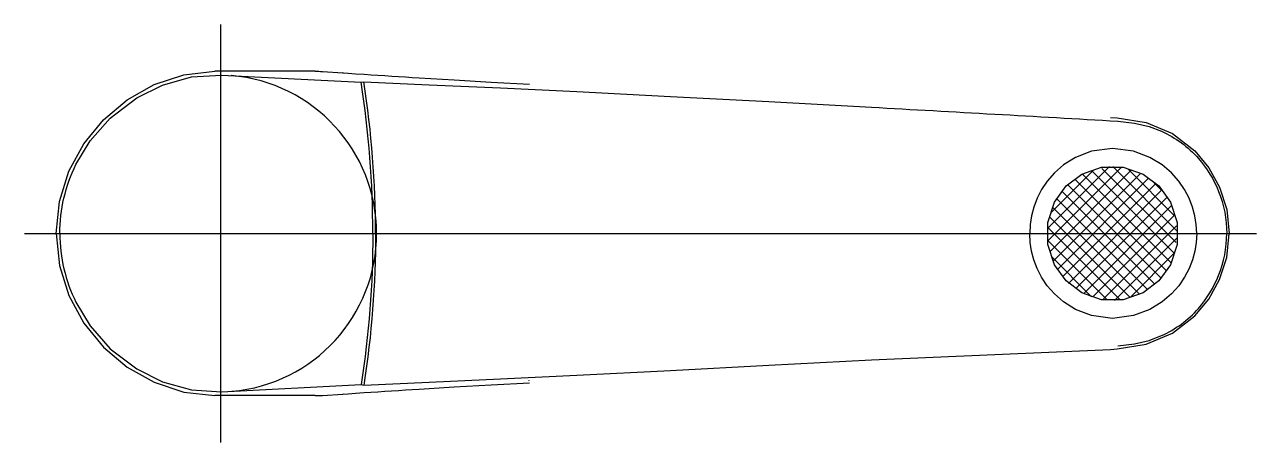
# Model space of a CAD drawing. Extents: x 0 to 0.172, y 0 to 0.058.
import ezdxf

# ---------------------------------------------------------------- set-up
doc = ezdxf.new("R2010")
doc.units = 0
doc.linetypes.add('AXES', pattern=[0.5400000065565109, 0.300000011920929, -0.07999999821186066, 0.07999999821186066, -0.07999999821186066])
doc.layers.get('0').update_dxf_attribs({"linetype": 'CONTINUOUS'})
doc.layers.add('DECA_EIXOS', color=5, linetype='AXES')

msp = doc.modelspace()

# ---------------------------------------------------------------- linework, layer by layer
for p, q in [((0.04060085619381937, 0.05186719224090552), (0.02659253773924775, 0.05186119160484282)), ((0.04163059767422794, 0.05183607642287313), (0.04450761261691127, 0.05166080269360407)), ((0.02754328193960021, 0.0513382994121514), (0.04705060800195326, 0.05032778659435166)), ((0.04452089770180123, 0.05165987074062173), (0.04450906760473572, 0.05166082171305675)), ((0.04452473012071323, 0.0516594903516534), (0.04452089770180123, 0.05165987074062173)), ((0.04705038927829719, 0.05032775806517975), (0.04742911405003269, 0.05038649012267626)), ((0.05516330628552168, 0.05095439184066208), (0.05515865127546249, 0.05095473419073926)), ((0.151817239229473, 0.04540491612580411), (0.152746508094836, 0.0453514904944825)), ((0.1430837580283253, 0.02991789735000339), (0.1517017460048322, 0.0385358853264961)), ((0.1431294546311932, 0.02820083103337367), (0.1532844399165754, 0.03835581869617499)), ((0.143425934551999, 0.02673455516696777), (0.1547805858271118, 0.03808920406464722)), ((0.1434700763149408, 0.03206697142381643), (0.1494429867705094, 0.03803988663423752)), ((0.1607484275996001, 0.02642124303409332), (0.1491861719099177, 0.0379834939689232)), ((0.1610170154989277, 0.02791541567682998), (0.15063154540222, 0.03830088101867091)), ((0.1612202287982853, 0.02947495816466983), (0.1521344289524507, 0.03856075325563779)), ((0.1607734619489207, 0.0316844808012462), (0.1542794328642572, 0.03817850988590976)), ((0.143795109183074, 0.02534097163339766), (0.1560191703637059, 0.03756502805917705)), ((0.1444936507391361, 0.02427675264739548), (0.1571098977063059, 0.03689299485971276)), ((0.1451921922951982, 0.02321253366139331), (0.158193083837503, 0.0362134299585648)), ((0.1595882697596238, 0.02405588454479357), (0.1469098529695856, 0.03673429657996508)), ((0.1602526238566924, 0.02515428623493676), (0.1479490804000392, 0.03745782493672323)), ((0.1589707700743617, 0.03524993321786951), (0.1576773144283408, 0.03654339837362386)), ((0.1579759340371254, 0.02214270393803019), (0.1450511916124384, 0.03506744160783626)), ((0.1589239156625553, 0.02295748285466459), (0.1458706267278558, 0.03601075871348769)), ((0.1459694696139024, 0.02222705519290002), (0.1589793193165434, 0.03523690489552678)), ((0.1558974744213657, 0.02069564722451389), (0.1437224810408821, 0.03287063822756409)), ((0.1569367018518051, 0.02141917558127204), (0.1443868387040936, 0.03396903991770728)), ((0.1470439733667774, 0.02153880315856327), (0.1596778608726055, 0.03417269066439133)), ((0.1481346959545107, 0.02086676520423225), (0.1603764071835201, 0.03310847643324166)), ((0.1545211082437135, 0.02030924810523516), (0.1433623977062695, 0.03146796339753166)), ((0.1493550551044223, 0.02032436381206537), (0.1607636574231321, 0.03173297088564198)), ((0.1530757395062636, 0.01999186105547324), (0.1430938074295227, 0.02997379550964752)), ((0.1508511962601062, 0.02005774442568509), (0.1610601420987905, 0.03026669501923607)), ((0.1513329446304397, 0.01997189538923294), (0.1431359046017349, 0.02816894017280447)), ((0.1523995981058732, 0.01984338572940203), (0.1611365384692647, 0.02858033084763179)), ((0.1491879407186332, 0.02035414351382769), (0.1435826690736661, 0.02595940802650887)), ((0.1546583525853436, 0.02033938917652733), (0.1607502296923684, 0.02643126152867126)), ((0.1620334457426935, 0.02294829646095309), (0.16194782731705, 0.02270245582224106)), ((0.1183959513861339, 0.01155630763065574), (0.151817239229473, 0.01299665047878307)), ((0.151817239229473, 0.01299665047878307), (0.152746508094836, 0.01305007135525216)), ((0.0704743381027555, 0.008706214717577154), (0.07048388111111592, 0.00862009940884434)), ((0.02754328193960021, 0.007063262437583262), (0.04705060800195326, 0.008073775255382998)), ((0.04705038927829719, 0.008073808539421634), (0.04742911405003269, 0.00801507648191091)), ((0.05516330628552168, 0.007447179518806024), (0.05515865127546249, 0.007446832413862126)), ((0.04060085619381937, 0.006534374363695861), (0.02659253773924775, 0.006540370244891847)), ((0.04163059767422794, 0.006565485426861528), (0.04450761261691127, 0.006740759156130594)), ((0.04452089770180123, 0.006741695863965447), (0.04450906760473572, 0.006740744891544637)), ((0.04452473012071323, 0.006742071498081259), (0.04452089770180123, 0.006741695863965447))]:
    msp.add_line(p, q)
for points in [[(0.004429031552774632, 0.02920077854743397), (0.004886639487878597, 0.03368869324422974), (0.006200617119020535, 0.03789672724406046), (0.008280603045534463, 0.0417269161216467), (0.01103182335467068, 0.0450855415436564), (0.01435311359894342, 0.04787926081085914), (0.01813494077340749, 0.05001121738088443), (0.02225733019585618, 0.0513771085971797), (0.02658792552294642, 0.05186137228960774)], [(0.01566910729164306, 0.04814547603396591), (0.01925535747538731, 0.04993712711856801), (0.02333490558969231, 0.05107979657549322), (0.02754328193960021, 0.0513382994121514)], [(0.04450761261691127, 0.05166080269360407), (0.04523649494846893, 0.05160266023901272), (0.04627313097903141, 0.05152818007799453), (0.04747625375357245, 0.05144540743737025)], [(0.04742909503058002, 0.05038653767130086), (0.05658511468091376, 0.0499953266315174), (0.06653955652203081, 0.049540352890034), (0.07720815013171034, 0.0490247831850894)], [(0.05515858470738522, 0.05095472468100581), (0.06006487972641139, 0.05066291878971185), (0.06524292462808035, 0.05036536902493083), (0.07056969686354364, 0.05006544182904804)], [(0.07720815013171034, 0.0490247831850894), (0.09029030702333785, 0.04836048139151217), (0.1040658084066877, 0.04763041034441073), (0.1183959513861339, 0.04684525897394565)], [(0.007173671132662207, 0.03882226592004656), (0.009171188729723667, 0.04213071803646073), (0.01197322900571862, 0.04531057966038077), (0.01566910729164306, 0.04814547603396591)], [(0.1527666211618168, 0.04535033030811064), (0.1568343296693087, 0.04468683684109465), (0.1604776786154218, 0.04315071204943877), (0.16362401846105, 0.0407376480280135)], [(0.1528708643825638, 0.04489730606012188), (0.1551949245164934, 0.04463079603557674), (0.1572193213493875, 0.04414281404092435), (0.1589564626940927, 0.04348746089794986)], [(0.1521014587381728, 0.04107384531251057), (0.1491577509100068, 0.040688435204558), (0.1469302786687479, 0.03983062954016248), (0.1452544465168444, 0.03877963382583971), (0.1439774248631949, 0.03765900315507054), (0.1429830904639147, 0.0365065196626233), (0.1421977845604374, 0.03532494116858231), (0.1415831199617372, 0.03411421061457531), (0.1411221027904475, 0.03288575868926102), (0.1408047906297725, 0.03165948449081668), (0.1406197325828913, 0.03044399907464879), (0.1405574444828375, 0.02920079281201993)], [(0.1638873094439077, 0.0292007880571532), (0.1638224008204503, 0.03044399431978206), (0.163629593536939, 0.03165947498109745), (0.1632993113009746, 0.03288574917952758), (0.1628202304083146, 0.03411420110484187), (0.1621827674342455, 0.03532493165884887), (0.1613703088903407, 0.03650650539803735), (0.160344756443493, 0.03765898413561786), (0.1590329755586737, 0.03877961005153452), (0.1573207425594489, 0.03983060576584307), (0.1550607850998489, 0.04068842569483877), (0.1521014587381728, 0.04107384531251057)], [(0.16362401846105, 0.0407376480280135), (0.1655743321639278, 0.03839434258945573), (0.1670883516013646, 0.03565015947633299), (0.1680747739099928, 0.03256423490941529), (0.168429032538441, 0.02920077854743397)], [(0.004429031552774632, 0.0292007880571532), (0.004886639487878597, 0.02471287336035743), (0.006200617119020535, 0.02050483936054093), (0.008280603045534463, 0.0166746552378072), (0.01103182335467068, 0.01331602506093077), (0.01435311359894342, 0.01052230579372804), (0.01813494077340749, 0.008390353978583676), (0.02225733019585618, 0.007024453252554963), (0.02658792552294642, 0.006540194314993641)], [(0.1521014587381728, 0.01732771653722409), (0.1491577509100068, 0.01771313140002917), (0.1469302786687479, 0.01857093706443891), (0.1452544465168444, 0.01962193277874746), (0.1439774248631949, 0.02074256344951664), (0.1429830904639147, 0.02189504694196387), (0.1421977845604374, 0.02307662543601907), (0.1415831199617372, 0.02428735599002607), (0.1411221027904475, 0.02551580791534036), (0.1408047906297725, 0.02674208211377049), (0.1406197325828913, 0.0279575675299526), (0.1405574444828375, 0.02920077379256725)], [(0.1638873094439077, 0.02920077854743397), (0.1638224008204503, 0.02795757228481932), (0.163629593536939, 0.02674209162350394), (0.1632993113009746, 0.02551581742505959), (0.1628202304083146, 0.02428736549974531), (0.1621827674342455, 0.02307663494573831), (0.1613703088903407, 0.02189506120654983), (0.160344756443493, 0.02074258246896932), (0.1590329755586737, 0.01962195655305266), (0.1573207425594489, 0.0185709608387441), (0.1550607850998489, 0.01771314566461513), (0.1521014587381728, 0.01732771653722409)], [(0.16362401846105, 0.01766392333145461), (0.1655743321639278, 0.02000722401513144), (0.1670883516013646, 0.0227514071282684), (0.1680747739099928, 0.02583733169518609), (0.168429032538441, 0.0292007880571532)], [(0.007173671132662207, 0.01957930068454061), (0.009171188729723667, 0.01627084856814065), (0.01197322900571862, 0.01309098694422062), (0.01566910729164306, 0.01025608581576876)], [(0.1527666211618168, 0.01305123629647653), (0.1568343296693087, 0.01371472976350674), (0.1604776786154218, 0.01525085455516262), (0.16362401846105, 0.01766392333145461)], [(0.1528708643825638, 0.0135042605444653), (0.1551949245164934, 0.01377077056902465), (0.1572193213493875, 0.01425874780881031), (0.1589564626940927, 0.0149141009517848)], [(0.07720815013171034, 0.009376778664645258), (0.09029030702333785, 0.01004108521308922), (0.1040658084066877, 0.01077115626019065), (0.1183959513861339, 0.01155630763065574)], [(0.01566910729164306, 0.01025608581576876), (0.01925535747538731, 0.00846443948603337), (0.02333490558969231, 0.007321774783960677), (0.02754328193960021, 0.007063262437583262)], [(0.04742909503058002, 0.008015028933286317), (0.05658511468091376, 0.008406239973083984), (0.06653955652203081, 0.008861213714553173), (0.07720815013171034, 0.009376778664645258)], [(0.04450761261691127, 0.006740759156130594), (0.04523649494846893, 0.006798911120441176), (0.04627313097903141, 0.00687338652659264), (0.04747625375357245, 0.006956159167231135)], [(0.05515858470738522, 0.00744684192358136), (0.06006487972641139, 0.007738643060008599), (0.06524292462808035, 0.008036192824803834), (0.07056969686354364, 0.008336124775539133)]]:
    msp.add_lwpolyline(points)
msp.add_lwpolyline([(0.1456145096432806, 0.0225691294870245), (0.1440022630744551, 0.02481401878841893), (0.1430656919295075, 0.02765972296370478), (0.1430656919295075, 0.03074185790546835), (0.1440022630744551, 0.03358756208076841), (0.1456145108320044, 0.03583244662728191), (0.1478031334719105, 0.03749473217686727), (0.1505897097474218, 0.038464562393969), (0.1536132053514905, 0.03846455763910228), (0.1563997804382922, 0.03749472742200055), (0.1585884054556317, 0.03583243711756268), (0.1602006579680335, 0.03358754781618245), (0.1611372279242715, 0.03074184364088239), (0.1611372279242715, 0.02765970869911882), (0.1602006579680335, 0.02481400452383298), (0.1585884054556317, 0.02256911522243854), (0.1563997804382922, 0.0209068344277199), (0.1536132029740571, 0.01993700421063238), (0.1505897073699884, 0.0199370089654991), (0.1478031310944772, 0.02090683918258662)], close=True)
at = {"extrusion": (0, 0, -1)}
for centre, radius, start, end in [((-0.04060620065888543, 0.03498902442095186), 0.01687824508646456, 89.98220825195312, 93.47960662841797), ((0.7276606591942157, -15.22874245640844), 15.29899970058984, 93.1701559821624, 93.29950633642439), ((-0.1527913464450847, 0.02972609571982332), 0.01507925606081898, 114.1323928833008, 138.6824951171875), ((-0.1523029579097255, 0.02924538390944065), 0.01576349380276165, 138.5421905517578, 158.3275451660156), ((-0.02666047520990844, 0.02920075952798129), 0.02173266812536946, 0.0001660034904489293, 26.27767181396484), ((-0.1521941737955927, 0.02917572042380812), 0.01589033569468865, 158.2389678955078, 179.9094848632813), ((0.08848803143851569, 0.02920152030593215), 0.1371752344697503, 180.0003509521484, 188.8600006103515), ((0.0887927230062786, 0.02919859131083058), 0.1378590787468485, 179.9990386962891, 188.8390808105468), ((-0.1142563612498009, -0.9782054358003052), 0.9874224463412129, 86.1217041015625, 86.56838989257814), ((-0.02660190481770996, 0.02523040206853011), 0.0186900793722588, 267.0336608886719, 270.0420913696289)]:
    msp.add_arc(centre, radius, start, end, dxfattribs=at)
for centre, radius, start, end in [((0.02707170421942351, 0.02919942816657795), 0.02214389475745803, 274.926887512207, 85.2895736694336), ((-0.08848803143851569, 0.02920004629865502), 0.1371752344697503, 0.0002012058685068041, 8.859855651855469), ((-0.0887927230062786, 0.02920297529375659), 0.1378590787468485, 359.9991217507632, 8.8391695022583), ((0.1142563612498009, 1.036607002404892), 0.9874224463412129, 266.122444152832, 266.5691375732422), ((0.02666047520990844, 0.02920080707660588), 0.02173266812536946, 180.000244140625, 206.2776947021484), ((0.1521941737955927, 0.02922584618079327), 0.01589033569468865, 338.2391204833984, 359.909495934844), ((0.1523029579097255, 0.02915618269516074), 0.01576349380276165, 318.5424919128417, 338.3276920318604), ((0.1527913464450847, 0.02867547088476385), 0.01507925606081898, 294.1328125, 318.6827507019043), ((0.04060620065888543, 0.02341254218364952), 0.01687824508646456, 269.9825897216797, 273.4800186157227)]:
    msp.add_arc(centre, radius, start, end)
at = {"layer": 'DECA_EIXOS'}
for p, q in [((0.02745347210294824, -2.587820802091301e-08), (0.02745347210294824, 0.05838531896702648)), ((8.665658413065103e-08, 0.02920078330230069), (0.1722263772056039, 0.02920078330230069))]:
    msp.add_line(p, q, dxfattribs=at)

doc.saveas('drawing.dxf')
